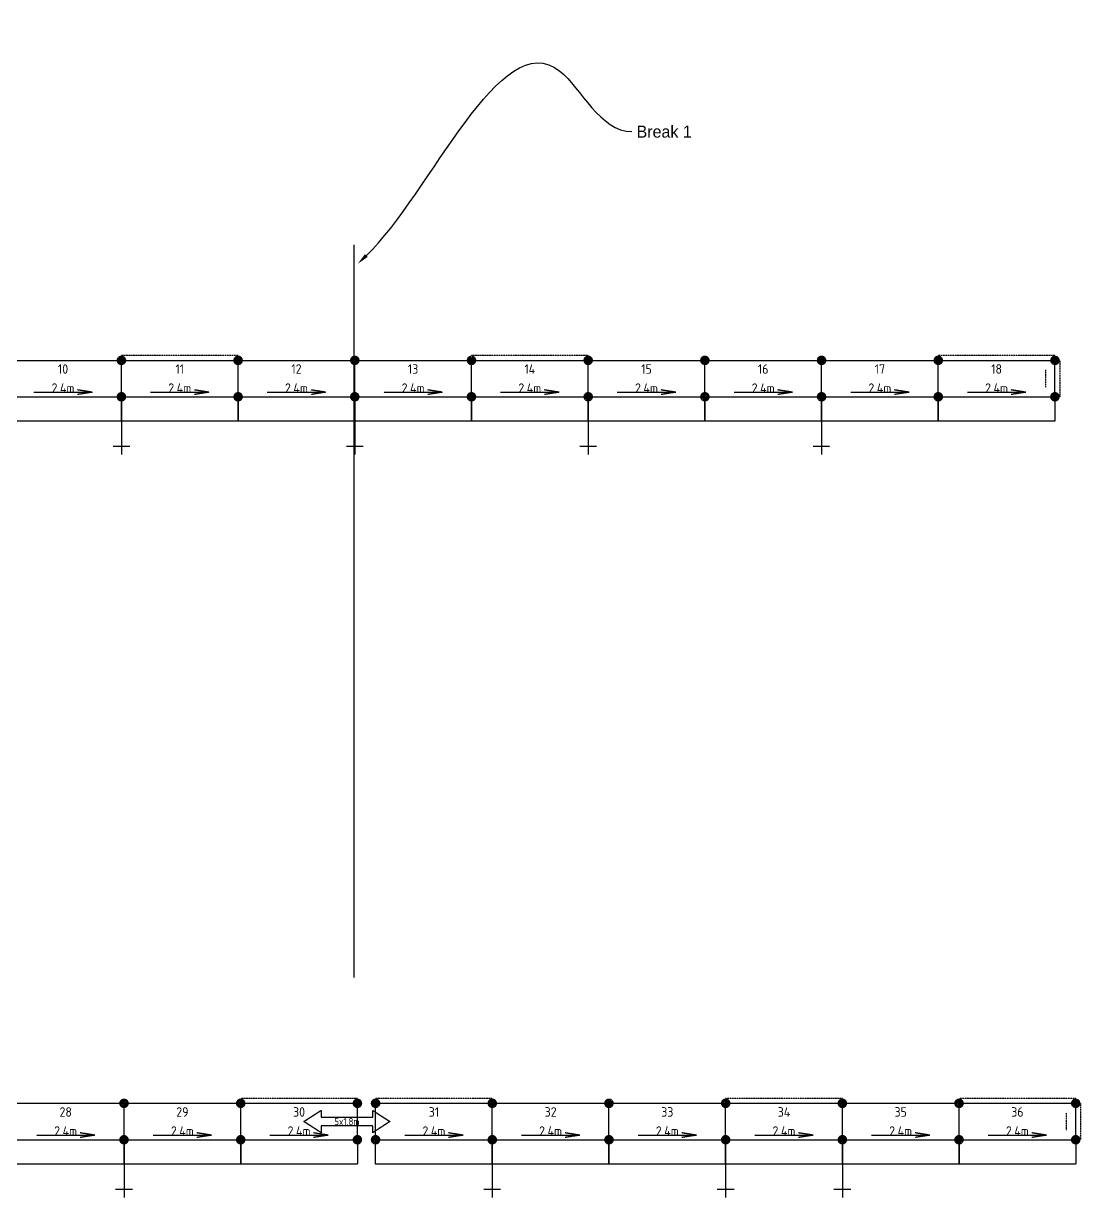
# Model space of a CAD drawing. Header units: millimetres. Extents: x 44328 to 88292, y -8691 to 17143.
# Drawn here: x 66199 to 88292, y -7409 to 17143 of the extents above; entities that cross this region are included whole.
import ezdxf
from ezdxf import colors
from ezdxf.entities.mleader import LeaderData, LeaderLine
from ezdxf.enums import TextEntityAlignment as Align
from ezdxf.math import Vec2, Vec3

# ---------------------------------------------------------------- set-up
doc = ezdxf.new("R2010")
doc.units = ezdxf.units.MM
doc.linetypes.add('KwikScaf_DASHED', pattern=[3.75, 2.5, -1.25])
doc.linetypes.add('KwikScaf_Line', pattern=[1, 1, 0])
doc.layers.get('0').update_dxf_attribs({"linetype": 'CONTINUOUS'})
doc.layers.add('KwikScaf Schematic', color=7, linetype='CONTINUOUS')
doc.styles.add('KwikScaf ISO', font='isocp.shx')

msp = doc.modelspace()

# ---------------------------------------------------------------- linework, layer by layer
msp.add_line((73105, 12512), (73105, -2809))
at = {"layer": 'KwikScaf Schematic', "color": 3, "linetype": 'KwikScaf_Line'}
for p, q in [((65807, 10098), (68246, 10098)), ((68246, 9336), (68246, 10098)), ((68246, 10098), (70685, 10098)), ((70685, 9336), (70685, 10098)), ((70685, 10098), (73124, 10098)), ((73124, 9336), (73124, 10098)), ((73124, 10098), (75563, 10098)), ((75563, 9336), (75563, 10098)), ((75563, 10098), (78002, 10098)), ((78002, 9336), (78002, 10098)), ((78002, 10098), (80441, 10098)), ((80441, 9336), (80441, 10098)), ((80441, 10098), (82880, 10098)), ((82880, 9336), (82880, 10098)), ((82880, 10098), (85319, 10098)), ((85319, 9336), (85319, 10098)), ((85319, 10098), (87758, 10098)), ((87758, 9336), (87758, 10098)), ((65807, 9336), (68246, 9336)), ((66416, 9431), (67636, 9431)), ((67636, 9431), (67331, 9479)), ((67636, 9431), (67331, 9383)), ((68246, 9336), (68246, 8828)), ((68246, 9336), (70685, 9336)), ((68246, 8828), (68246, 9336)), ((68855, 9431), (70075, 9431)), ((70075, 9431), (69770, 9479)), ((70075, 9431), (69770, 9383)), ((70685, 9336), (70685, 8828)), ((70685, 9336), (73124, 9336)), ((70685, 8828), (70685, 9336)), ((71294, 9431), (72514, 9431)), ((72514, 9431), (72209, 9479)), ((72514, 9431), (72209, 9383)), ((73124, 9336), (73124, 8828)), ((73124, 9336), (75563, 9336)), ((73124, 8828), (73124, 9336)), ((73733, 9431), (74953, 9431)), ((74953, 9431), (74648, 9479)), ((74953, 9431), (74648, 9383)), ((75563, 9336), (75563, 8828)), ((75563, 9336), (78002, 9336)), ((75563, 8828), (75563, 9336)), ((76172, 9431), (77392, 9431)), ((77392, 9431), (77087, 9479)), ((77392, 9431), (77087, 9383)), ((78002, 9336), (78002, 8828)), ((78002, 9336), (80441, 9336)), ((78002, 8828), (78002, 9336)), ((78611, 9431), (79831, 9431)), ((79831, 9431), (79526, 9479)), ((79831, 9431), (79526, 9383)), ((80441, 9336), (80441, 8828)), ((80441, 9336), (82880, 9336)), ((80441, 8828), (80441, 9336)), ((81050, 9431), (82270, 9431)), ((82270, 9431), (81965, 9479)), ((82270, 9431), (81965, 9383)), ((82880, 9336), (82880, 8828)), ((82880, 9336), (85319, 9336)), ((82880, 8828), (82880, 9336)), ((83489, 9431), (84709, 9431)), ((84709, 9431), (84404, 9479)), ((84709, 9431), (84404, 9383)), ((85319, 9336), (85319, 8828)), ((85319, 9336), (87758, 9336)), ((85319, 8828), (85319, 9336)), ((85928, 9431), (87148, 9431)), ((87148, 9431), (86843, 9479)), ((87148, 9431), (86843, 9383)), ((87758, 9336), (87758, 8828)), ((68246, 8828), (65807, 8828)), ((68246, 8828), (68246, 8128)), ((70685, 8828), (68246, 8828)), ((73124, 8828), (70685, 8828)), ((73124, 8828), (73124, 8128)), ((75563, 8828), (73124, 8828)), ((78002, 8828), (75563, 8828)), ((78002, 8828), (78002, 8128)), ((80441, 8828), (78002, 8828)), ((82880, 8828), (80441, 8828)), ((82880, 8828), (82880, 8128)), ((85319, 8828), (82880, 8828)), ((87758, 8828), (85319, 8828)), ((68071, 8303), (68421, 8303)), ((72949, 8303), (73299, 8303)), ((77827, 8303), (78177, 8303)), ((82705, 8303), (83055, 8303)), ((65861, -5439), (68300, -5439)), ((68300, -6201), (68300, -5439)), ((68300, -5439), (70739, -5439)), ((70739, -6201), (70739, -5439)), ((70739, -5439), (73178, -5439)), ((73178, -6201), (73178, -5439)), ((73558, -5439), (75997, -5439)), ((73558, -6201), (73558, -5439)), ((75997, -6201), (75997, -5439)), ((75997, -5439), (78436, -5439)), ((78436, -6201), (78436, -5439)), ((78436, -5439), (80875, -5439)), ((80875, -6201), (80875, -5439)), ((80875, -5439), (83314, -5439)), ((83314, -6201), (83314, -5439)), ((83314, -5439), (85753, -5439)), ((85753, -6201), (85753, -5439)), ((85753, -5439), (88192, -5439)), ((88192, -6201), (88192, -5439)), ((66471, -6106), (67690, -6106)), ((67690, -6106), (67385, -6058)), ((67690, -6106), (67385, -6153)), ((68910, -6106), (70129, -6106)), ((70129, -6106), (69824, -6058)), ((70129, -6106), (69824, -6153)), ((71349, -6106), (72568, -6106)), ((72568, -6106), (72263, -6058)), ((72568, -6106), (72263, -6153)), ((74168, -6106), (75387, -6106)), ((75387, -6106), (75083, -6058)), ((75387, -6106), (75083, -6153)), ((76607, -6106), (77826, -6106)), ((77826, -6106), (77522, -6058)), ((77826, -6106), (77522, -6153)), ((79046, -6106), (80265, -6106)), ((80265, -6106), (79961, -6058)), ((80265, -6106), (79961, -6153)), ((81485, -6106), (82704, -6106)), ((82704, -6106), (82400, -6058)), ((82704, -6106), (82400, -6153)), ((83924, -6106), (85143, -6106)), ((85143, -6106), (84839, -6058)), ((85143, -6106), (84839, -6153)), ((86363, -6106), (87582, -6106)), ((87582, -6106), (87278, -6058)), ((87582, -6106), (87278, -6153)), ((65861, -6201), (68300, -6201)), ((68300, -6201), (68300, -6709)), ((68300, -6201), (70739, -6201)), ((68300, -6709), (68300, -6201)), ((70739, -6201), (70739, -6709)), ((70739, -6201), (73178, -6201)), ((70739, -6709), (70739, -6201)), ((73178, -6201), (73178, -6709)), ((73558, -6201), (75997, -6201)), ((73558, -6709), (73558, -6201)), ((75997, -6201), (75997, -6709)), ((75997, -6201), (78436, -6201)), ((75997, -6709), (75997, -6201)), ((78436, -6201), (78436, -6709)), ((78436, -6201), (80875, -6201)), ((78436, -6709), (78436, -6201)), ((80875, -6201), (80875, -6709)), ((80875, -6201), (83314, -6201)), ((80875, -6709), (80875, -6201)), ((83314, -6201), (83314, -6709)), ((83314, -6201), (85753, -6201)), ((83314, -6709), (83314, -6201)), ((85753, -6201), (85753, -6709)), ((85753, -6201), (88192, -6201)), ((85753, -6709), (85753, -6201)), ((88192, -6201), (88192, -6709)), ((68300, -6709), (65861, -6709)), ((68300, -6709), (68300, -7409)), ((70739, -6709), (68300, -6709)), ((73178, -6709), (70739, -6709)), ((75997, -6709), (73558, -6709)), ((75997, -6709), (75997, -7409)), ((78436, -6709), (75997, -6709)), ((80875, -6709), (78436, -6709)), ((80875, -6709), (80875, -7409)), ((83314, -6709), (80875, -6709)), ((83314, -6709), (83314, -7409)), ((85753, -6709), (83314, -6709)), ((88192, -6709), (85753, -6709)), ((68125, -7234), (68475, -7234)), ((75822, -7234), (76172, -7234)), ((80700, -7234), (81050, -7234)), ((83139, -7234), (83489, -7234))]:
    msp.add_line(p, q, dxfattribs=at)
at = {"layer": 'KwikScaf Schematic', "color": 3, "linetype": 'KwikScaf_DASHED'}
for p, q in [((70685, 10198), (68246, 10198)), ((78002, 10198), (75563, 10198)), ((87758, 10198), (85319, 10198)), ((87858, 10098), (87858, 9336)), ((87558, 9898), (87558, 9536)), ((73178, -5339), (70739, -5339)), ((75997, -5339), (73558, -5339)), ((83314, -5339), (80875, -5339)), ((88192, -5339), (85753, -5339)), ((87992, -5639), (87992, -6001)), ((88292, -5439), (88292, -6201))]:
    msp.add_line(p, q, dxfattribs=at)
at = {"layer": 'KwikScaf Schematic', "color": 5, "linetype": 'KwikScaf_Line'}
for p, q in [((72058, -5820), (72418, -5587)), ((72418, -5587), (72418, -5727)), ((73498, -5727), (73498, -5587)), ((73498, -5587), (73858, -5820)), ((72418, -6053), (72058, -5820)), ((72418, -5727), (73498, -5727)), ((73858, -5820), (73498, -6053)), ((73498, -5913), (72418, -5913)), ((72418, -5913), (72418, -6053)), ((73498, -6053), (73498, -5913))]:
    msp.add_line(p, q, dxfattribs=at)
at = {"layer": 'KwikScaf Schematic', "color": 3, "linetype": 'KwikScaf_Line'}
for points in [[(68246, 10148, 100, 100, -0.198912), (68281, 10133, 100, 100, -0.198912), (68296, 10098, 100, 100, -0.198912), (68281, 10062, 100, 100, -0.198912), (68246, 10048, 100, 100, -0.198912), (68210, 10062, 100, 100, -0.198912), (68196, 10098, 100, 100, -0.198912), (68210, 10133, 100, 100, -0.198912)], [(68246, 10148, 100, 100, -0.198912), (68281, 10133, 100, 100, -0.198912), (68296, 10098, 100, 100, -0.198912), (68281, 10062, 100, 100, -0.198912), (68246, 10048, 100, 100, -0.198912), (68210, 10062, 100, 100, -0.198912), (68196, 10098, 100, 100, -0.198912), (68210, 10133, 100, 100, -0.198912)], [(70685, 10148, 100, 100, -0.198912), (70720, 10133, 100, 100, -0.198912), (70735, 10098, 100, 100, -0.198912), (70720, 10062, 100, 100, -0.198912), (70685, 10048, 100, 100, -0.198912), (70649, 10062, 100, 100, -0.198912), (70635, 10098, 100, 100, -0.198912), (70649, 10133, 100, 100, -0.198912)], [(70685, 10148, 100, 100, -0.198912), (70720, 10133, 100, 100, -0.198912), (70735, 10098, 100, 100, -0.198912), (70720, 10062, 100, 100, -0.198912), (70685, 10048, 100, 100, -0.198912), (70649, 10062, 100, 100, -0.198912), (70635, 10098, 100, 100, -0.198912), (70649, 10133, 100, 100, -0.198912)], [(73124, 10148, 100, 100, -0.198912), (73159, 10133, 100, 100, -0.198912), (73174, 10098, 100, 100, -0.198912), (73159, 10062, 100, 100, -0.198912), (73124, 10048, 100, 100, -0.198912), (73088, 10062, 100, 100, -0.198912), (73074, 10098, 100, 100, -0.198912), (73088, 10133, 100, 100, -0.198912)], [(73124, 10148, 100, 100, -0.198912), (73159, 10133, 100, 100, -0.198912), (73174, 10098, 100, 100, -0.198912), (73159, 10062, 100, 100, -0.198912), (73124, 10048, 100, 100, -0.198912), (73088, 10062, 100, 100, -0.198912), (73074, 10098, 100, 100, -0.198912), (73088, 10133, 100, 100, -0.198912)], [(75563, 10148, 100, 100, -0.198912), (75598, 10133, 100, 100, -0.198912), (75613, 10098, 100, 100, -0.198912), (75598, 10062, 100, 100, -0.198912), (75563, 10048, 100, 100, -0.198912), (75527, 10062, 100, 100, -0.198912), (75513, 10098, 100, 100, -0.198912), (75527, 10133, 100, 100, -0.198912)], [(75563, 10148, 100, 100, -0.198912), (75598, 10133, 100, 100, -0.198912), (75613, 10098, 100, 100, -0.198912), (75598, 10062, 100, 100, -0.198912), (75563, 10048, 100, 100, -0.198912), (75527, 10062, 100, 100, -0.198912), (75513, 10098, 100, 100, -0.198912), (75527, 10133, 100, 100, -0.198912)], [(78002, 10148, 100, 100, -0.198912), (78037, 10133, 100, 100, -0.198912), (78052, 10098, 100, 100, -0.198912), (78037, 10062, 100, 100, -0.198912), (78002, 10048, 100, 100, -0.198912), (77966, 10062, 100, 100, -0.198912), (77952, 10098, 100, 100, -0.198912), (77966, 10133, 100, 100, -0.198912)], [(78002, 10148, 100, 100, -0.198912), (78037, 10133, 100, 100, -0.198912), (78052, 10098, 100, 100, -0.198912), (78037, 10062, 100, 100, -0.198912), (78002, 10048, 100, 100, -0.198912), (77966, 10062, 100, 100, -0.198912), (77952, 10098, 100, 100, -0.198912), (77966, 10133, 100, 100, -0.198912)], [(80441, 10148, 100, 100, -0.198912), (80476, 10133, 100, 100, -0.198912), (80491, 10098, 100, 100, -0.198912), (80476, 10062, 100, 100, -0.198912), (80441, 10048, 100, 100, -0.198912), (80405, 10062, 100, 100, -0.198912), (80391, 10098, 100, 100, -0.198912), (80405, 10133, 100, 100, -0.198912)], [(80441, 10148, 100, 100, -0.198912), (80476, 10133, 100, 100, -0.198912), (80491, 10098, 100, 100, -0.198912), (80476, 10062, 100, 100, -0.198912), (80441, 10048, 100, 100, -0.198912), (80405, 10062, 100, 100, -0.198912), (80391, 10098, 100, 100, -0.198912), (80405, 10133, 100, 100, -0.198912)], [(82880, 10148, 100, 100, -0.198912), (82915, 10133, 100, 100, -0.198912), (82930, 10098, 100, 100, -0.198912), (82915, 10062, 100, 100, -0.198912), (82880, 10048, 100, 100, -0.198912), (82844, 10062, 100, 100, -0.198912), (82830, 10098, 100, 100, -0.198912), (82844, 10133, 100, 100, -0.198912)], [(82880, 10148, 100, 100, -0.198912), (82915, 10133, 100, 100, -0.198912), (82930, 10098, 100, 100, -0.198912), (82915, 10062, 100, 100, -0.198912), (82880, 10048, 100, 100, -0.198912), (82844, 10062, 100, 100, -0.198912), (82830, 10098, 100, 100, -0.198912), (82844, 10133, 100, 100, -0.198912)], [(85319, 10148, 100, 100, -0.198912), (85354, 10133, 100, 100, -0.198912), (85369, 10098, 100, 100, -0.198912), (85354, 10062, 100, 100, -0.198912), (85319, 10048, 100, 100, -0.198912), (85283, 10062, 100, 100, -0.198912), (85269, 10098, 100, 100, -0.198912), (85283, 10133, 100, 100, -0.198912)], [(85319, 10148, 100, 100, -0.198912), (85354, 10133, 100, 100, -0.198912), (85369, 10098, 100, 100, -0.198912), (85354, 10062, 100, 100, -0.198912), (85319, 10048, 100, 100, -0.198912), (85283, 10062, 100, 100, -0.198912), (85269, 10098, 100, 100, -0.198912), (85283, 10133, 100, 100, -0.198912)], [(87758, 10148, 100, 100, -0.198912), (87793, 10133, 100, 100, -0.198912), (87808, 10098, 100, 100, -0.198912), (87793, 10062, 100, 100, -0.198912), (87758, 10048, 100, 100, -0.198912), (87722, 10062, 100, 100, -0.198912), (87708, 10098, 100, 100, -0.198912), (87722, 10133, 100, 100, -0.198912)], [(68246, 9386, 100, 100, -0.198912), (68281, 9371, 100, 100, -0.198912), (68296, 9336, 100, 100, -0.198912), (68281, 9300, 100, 100, -0.198912), (68246, 9286, 100, 100, -0.198912), (68210, 9300, 100, 100, -0.198912), (68196, 9336, 100, 100, -0.198912), (68210, 9371, 100, 100, -0.198912)], [(70685, 9386, 100, 100, -0.198912), (70720, 9371, 100, 100, -0.198912), (70735, 9336, 100, 100, -0.198912), (70720, 9300, 100, 100, -0.198912), (70685, 9286, 100, 100, -0.198912), (70649, 9300, 100, 100, -0.198912), (70635, 9336, 100, 100, -0.198912), (70649, 9371, 100, 100, -0.198912)], [(73124, 9386, 100, 100, -0.198912), (73159, 9371, 100, 100, -0.198912), (73174, 9336, 100, 100, -0.198912), (73159, 9300, 100, 100, -0.198912), (73124, 9286, 100, 100, -0.198912), (73088, 9300, 100, 100, -0.198912), (73074, 9336, 100, 100, -0.198912), (73088, 9371, 100, 100, -0.198912)], [(75563, 9386, 100, 100, -0.198912), (75598, 9371, 100, 100, -0.198912), (75613, 9336, 100, 100, -0.198912), (75598, 9300, 100, 100, -0.198912), (75563, 9286, 100, 100, -0.198912), (75527, 9300, 100, 100, -0.198912), (75513, 9336, 100, 100, -0.198912), (75527, 9371, 100, 100, -0.198912)], [(78002, 9386, 100, 100, -0.198912), (78037, 9371, 100, 100, -0.198912), (78052, 9336, 100, 100, -0.198912), (78037, 9300, 100, 100, -0.198912), (78002, 9286, 100, 100, -0.198912), (77966, 9300, 100, 100, -0.198912), (77952, 9336, 100, 100, -0.198912), (77966, 9371, 100, 100, -0.198912)], [(80441, 9386, 100, 100, -0.198912), (80476, 9371, 100, 100, -0.198912), (80491, 9336, 100, 100, -0.198912), (80476, 9300, 100, 100, -0.198912), (80441, 9286, 100, 100, -0.198912), (80405, 9300, 100, 100, -0.198912), (80391, 9336, 100, 100, -0.198912), (80405, 9371, 100, 100, -0.198912)], [(82880, 9386, 100, 100, -0.198912), (82915, 9371, 100, 100, -0.198912), (82930, 9336, 100, 100, -0.198912), (82915, 9300, 100, 100, -0.198912), (82880, 9286, 100, 100, -0.198912), (82844, 9300, 100, 100, -0.198912), (82830, 9336, 100, 100, -0.198912), (82844, 9371, 100, 100, -0.198912)], [(85319, 9386, 100, 100, -0.198912), (85354, 9371, 100, 100, -0.198912), (85369, 9336, 100, 100, -0.198912), (85354, 9300, 100, 100, -0.198912), (85319, 9286, 100, 100, -0.198912), (85283, 9300, 100, 100, -0.198912), (85269, 9336, 100, 100, -0.198912), (85283, 9371, 100, 100, -0.198912)], [(87758, 9386, 100, 100, -0.198912), (87793, 9371, 100, 100, -0.198912), (87808, 9336, 100, 100, -0.198912), (87793, 9300, 100, 100, -0.198912), (87758, 9286, 100, 100, -0.198912), (87722, 9300, 100, 100, -0.198912), (87708, 9336, 100, 100, -0.198912), (87722, 9371, 100, 100, -0.198912)], [(68300, -5389, 100, 100, -0.198912), (68335, -5404, 100, 100, -0.198912), (68350, -5439, 100, 100, -0.198912), (68335, -5474, 100, 100, -0.198912), (68300, -5489, 100, 100, -0.198912), (68265, -5474, 100, 100, -0.198912), (68250, -5439, 100, 100, -0.198912), (68265, -5404, 100, 100, -0.198912)], [(68300, -5389, 100, 100, -0.198912), (68335, -5404, 100, 100, -0.198912), (68350, -5439, 100, 100, -0.198912), (68335, -5474, 100, 100, -0.198912), (68300, -5489, 100, 100, -0.198912), (68265, -5474, 100, 100, -0.198912), (68250, -5439, 100, 100, -0.198912), (68265, -5404, 100, 100, -0.198912)], [(70739, -5389, 100, 100, -0.198912), (70774, -5404, 100, 100, -0.198912), (70789, -5439, 100, 100, -0.198912), (70774, -5474, 100, 100, -0.198912), (70739, -5489, 100, 100, -0.198912), (70704, -5474, 100, 100, -0.198912), (70689, -5439, 100, 100, -0.198912), (70704, -5404, 100, 100, -0.198912)], [(70739, -5389, 100, 100, -0.198912), (70774, -5404, 100, 100, -0.198912), (70789, -5439, 100, 100, -0.198912), (70774, -5474, 100, 100, -0.198912), (70739, -5489, 100, 100, -0.198912), (70704, -5474, 100, 100, -0.198912), (70689, -5439, 100, 100, -0.198912), (70704, -5404, 100, 100, -0.198912)], [(73178, -5389, 100, 100, -0.198912), (73213, -5404, 100, 100, -0.198912), (73228, -5439, 100, 100, -0.198912), (73213, -5474, 100, 100, -0.198912), (73178, -5489, 100, 100, -0.198912), (73143, -5474, 100, 100, -0.198912), (73128, -5439, 100, 100, -0.198912), (73143, -5404, 100, 100, -0.198912)], [(73558, -5389, 100, 100, -0.198912), (73594, -5404, 100, 100, -0.198912), (73608, -5439, 100, 100, -0.198912), (73594, -5474, 100, 100, -0.198912), (73558, -5489, 100, 100, -0.198912), (73523, -5474, 100, 100, -0.198912), (73508, -5439, 100, 100, -0.198912), (73523, -5404, 100, 100, -0.198912)], [(75997, -5389, 100, 100, -0.198912), (76033, -5404, 100, 100, -0.198912), (76047, -5439, 100, 100, -0.198912), (76033, -5474, 100, 100, -0.198912), (75997, -5489, 100, 100, -0.198912), (75962, -5474, 100, 100, -0.198912), (75947, -5439, 100, 100, -0.198912), (75962, -5404, 100, 100, -0.198912)], [(75997, -5389, 100, 100, -0.198912), (76033, -5404, 100, 100, -0.198912), (76047, -5439, 100, 100, -0.198912), (76033, -5474, 100, 100, -0.198912), (75997, -5489, 100, 100, -0.198912), (75962, -5474, 100, 100, -0.198912), (75947, -5439, 100, 100, -0.198912), (75962, -5404, 100, 100, -0.198912)], [(78436, -5389, 100, 100, -0.198912), (78472, -5404, 100, 100, -0.198912), (78486, -5439, 100, 100, -0.198912), (78472, -5474, 100, 100, -0.198912), (78436, -5489, 100, 100, -0.198912), (78401, -5474, 100, 100, -0.198912), (78386, -5439, 100, 100, -0.198912), (78401, -5404, 100, 100, -0.198912)], [(78436, -5389, 100, 100, -0.198912), (78472, -5404, 100, 100, -0.198912), (78486, -5439, 100, 100, -0.198912), (78472, -5474, 100, 100, -0.198912), (78436, -5489, 100, 100, -0.198912), (78401, -5474, 100, 100, -0.198912), (78386, -5439, 100, 100, -0.198912), (78401, -5404, 100, 100, -0.198912)], [(80875, -5389, 100, 100, -0.198912), (80911, -5404, 100, 100, -0.198912), (80925, -5439, 100, 100, -0.198912), (80911, -5474, 100, 100, -0.198912), (80875, -5489, 100, 100, -0.198912), (80840, -5474, 100, 100, -0.198912), (80825, -5439, 100, 100, -0.198912), (80840, -5404, 100, 100, -0.198912)], [(80875, -5389, 100, 100, -0.198912), (80911, -5404, 100, 100, -0.198912), (80925, -5439, 100, 100, -0.198912), (80911, -5474, 100, 100, -0.198912), (80875, -5489, 100, 100, -0.198912), (80840, -5474, 100, 100, -0.198912), (80825, -5439, 100, 100, -0.198912), (80840, -5404, 100, 100, -0.198912)], [(83314, -5389, 100, 100, -0.198912), (83350, -5404, 100, 100, -0.198912), (83364, -5439, 100, 100, -0.198912), (83350, -5474, 100, 100, -0.198912), (83314, -5489, 100, 100, -0.198912), (83279, -5474, 100, 100, -0.198912), (83264, -5439, 100, 100, -0.198912), (83279, -5404, 100, 100, -0.198912)], [(83314, -5389, 100, 100, -0.198912), (83350, -5404, 100, 100, -0.198912), (83364, -5439, 100, 100, -0.198912), (83350, -5474, 100, 100, -0.198912), (83314, -5489, 100, 100, -0.198912), (83279, -5474, 100, 100, -0.198912), (83264, -5439, 100, 100, -0.198912), (83279, -5404, 100, 100, -0.198912)], [(85753, -5389, 100, 100, -0.198912), (85789, -5404, 100, 100, -0.198912), (85803, -5439, 100, 100, -0.198912), (85789, -5474, 100, 100, -0.198912), (85753, -5489, 100, 100, -0.198912), (85718, -5474, 100, 100, -0.198912), (85703, -5439, 100, 100, -0.198912), (85718, -5404, 100, 100, -0.198912)], [(85753, -5389, 100, 100, -0.198912), (85789, -5404, 100, 100, -0.198912), (85803, -5439, 100, 100, -0.198912), (85789, -5474, 100, 100, -0.198912), (85753, -5489, 100, 100, -0.198912), (85718, -5474, 100, 100, -0.198912), (85703, -5439, 100, 100, -0.198912), (85718, -5404, 100, 100, -0.198912)], [(88192, -5389, 100, 100, -0.198912), (88228, -5404, 100, 100, -0.198912), (88242, -5439, 100, 100, -0.198912), (88228, -5474, 100, 100, -0.198912), (88192, -5489, 100, 100, -0.198912), (88157, -5474, 100, 100, -0.198912), (88142, -5439, 100, 100, -0.198912), (88157, -5404, 100, 100, -0.198912)], [(68300, -6151, 100, 100, -0.198912), (68335, -6166, 100, 100, -0.198912), (68350, -6201, 100, 100, -0.198912), (68335, -6236, 100, 100, -0.198912), (68300, -6251, 100, 100, -0.198912), (68265, -6236, 100, 100, -0.198912), (68250, -6201, 100, 100, -0.198912), (68265, -6166, 100, 100, -0.198912)], [(70739, -6151, 100, 100, -0.198912), (70774, -6166, 100, 100, -0.198912), (70789, -6201, 100, 100, -0.198912), (70774, -6236, 100, 100, -0.198912), (70739, -6251, 100, 100, -0.198912), (70704, -6236, 100, 100, -0.198912), (70689, -6201, 100, 100, -0.198912), (70704, -6166, 100, 100, -0.198912)], [(73178, -6151, 100, 100, -0.198912), (73213, -6166, 100, 100, -0.198912), (73228, -6201, 100, 100, -0.198912), (73213, -6236, 100, 100, -0.198912), (73178, -6251, 100, 100, -0.198912), (73143, -6236, 100, 100, -0.198912), (73128, -6201, 100, 100, -0.198912), (73143, -6166, 100, 100, -0.198912)], [(75997, -6151, 100, 100, -0.198912), (76033, -6166, 100, 100, -0.198912), (76047, -6201, 100, 100, -0.198912), (76033, -6236, 100, 100, -0.198912), (75997, -6251, 100, 100, -0.198912), (75962, -6236, 100, 100, -0.198912), (75947, -6201, 100, 100, -0.198912), (75962, -6166, 100, 100, -0.198912)], [(78436, -6151, 100, 100, -0.198912), (78472, -6166, 100, 100, -0.198912), (78486, -6201, 100, 100, -0.198912), (78472, -6236, 100, 100, -0.198912), (78436, -6251, 100, 100, -0.198912), (78401, -6236, 100, 100, -0.198912), (78386, -6201, 100, 100, -0.198912), (78401, -6166, 100, 100, -0.198912)], [(80875, -6151, 100, 100, -0.198912), (80911, -6166, 100, 100, -0.198912), (80925, -6201, 100, 100, -0.198912), (80911, -6236, 100, 100, -0.198912), (80875, -6251, 100, 100, -0.198912), (80840, -6236, 100, 100, -0.198912), (80825, -6201, 100, 100, -0.198912), (80840, -6166, 100, 100, -0.198912)], [(83314, -6151, 100, 100, -0.198912), (83350, -6166, 100, 100, -0.198912), (83364, -6201, 100, 100, -0.198912), (83350, -6236, 100, 100, -0.198912), (83314, -6251, 100, 100, -0.198912), (83279, -6236, 100, 100, -0.198912), (83264, -6201, 100, 100, -0.198912), (83279, -6166, 100, 100, -0.198912)], [(85753, -6151, 100, 100, -0.198912), (85789, -6166, 100, 100, -0.198912), (85803, -6201, 100, 100, -0.198912), (85789, -6236, 100, 100, -0.198912), (85753, -6251, 100, 100, -0.198912), (85718, -6236, 100, 100, -0.198912), (85703, -6201, 100, 100, -0.198912), (85718, -6166, 100, 100, -0.198912)], [(88192, -6151, 100, 100, -0.198912), (88228, -6166, 100, 100, -0.198912), (88242, -6201, 100, 100, -0.198912), (88228, -6236, 100, 100, -0.198912), (88192, -6251, 100, 100, -0.198912), (88157, -6236, 100, 100, -0.198912), (88142, -6201, 100, 100, -0.198912), (88157, -6166, 100, 100, -0.198912)]]:
    msp.add_lwpolyline(points, format="xyseb", close=True, dxfattribs=at)
at = {"layer": 'KwikScaf Schematic', "color": 3, "linetype": 'KwikScaf_Line', "const_width": 100}
for points in [[(68246, 9386, -0.198912), (68281, 9371, -0.198912), (68296, 9336, -0.198912), (68281, 9300, -0.198912), (68246, 9286, -0.198912), (68210, 9300, -0.198912), (68196, 9336, -0.198912), (68210, 9371, -0.198912)], [(70685, 9386, -0.198912), (70720, 9371, -0.198912), (70735, 9336, -0.198912), (70720, 9300, -0.198912), (70685, 9286, -0.198912), (70649, 9300, -0.198912), (70635, 9336, -0.198912), (70649, 9371, -0.198912)], [(73124, 9386, -0.198912), (73159, 9371, -0.198912), (73174, 9336, -0.198912), (73159, 9300, -0.198912), (73124, 9286, -0.198912), (73088, 9300, -0.198912), (73074, 9336, -0.198912), (73088, 9371, -0.198912)], [(75563, 9386, -0.198912), (75598, 9371, -0.198912), (75613, 9336, -0.198912), (75598, 9300, -0.198912), (75563, 9286, -0.198912), (75527, 9300, -0.198912), (75513, 9336, -0.198912), (75527, 9371, -0.198912)], [(78002, 9386, -0.198912), (78037, 9371, -0.198912), (78052, 9336, -0.198912), (78037, 9300, -0.198912), (78002, 9286, -0.198912), (77966, 9300, -0.198912), (77952, 9336, -0.198912), (77966, 9371, -0.198912)], [(80441, 9386, -0.198912), (80476, 9371, -0.198912), (80491, 9336, -0.198912), (80476, 9300, -0.198912), (80441, 9286, -0.198912), (80405, 9300, -0.198912), (80391, 9336, -0.198912), (80405, 9371, -0.198912)], [(82880, 9386, -0.198912), (82915, 9371, -0.198912), (82930, 9336, -0.198912), (82915, 9300, -0.198912), (82880, 9286, -0.198912), (82844, 9300, -0.198912), (82830, 9336, -0.198912), (82844, 9371, -0.198912)], [(85319, 9386, -0.198912), (85354, 9371, -0.198912), (85369, 9336, -0.198912), (85354, 9300, -0.198912), (85319, 9286, -0.198912), (85283, 9300, -0.198912), (85269, 9336, -0.198912), (85283, 9371, -0.198912)], [(68300, -6151, -0.198912), (68335, -6166, -0.198912), (68350, -6201, -0.198912), (68335, -6236, -0.198912), (68300, -6251, -0.198912), (68265, -6236, -0.198912), (68250, -6201, -0.198912), (68265, -6166, -0.198912)], [(70739, -6151, -0.198912), (70774, -6166, -0.198912), (70789, -6201, -0.198912), (70774, -6236, -0.198912), (70739, -6251, -0.198912), (70704, -6236, -0.198912), (70689, -6201, -0.198912), (70704, -6166, -0.198912)], [(73558, -6151, -0.198912), (73594, -6166, -0.198912), (73608, -6201, -0.198912), (73594, -6236, -0.198912), (73558, -6251, -0.198912), (73523, -6236, -0.198912), (73508, -6201, -0.198912), (73523, -6166, -0.198912)], [(75997, -6151, -0.198912), (76033, -6166, -0.198912), (76047, -6201, -0.198912), (76033, -6236, -0.198912), (75997, -6251, -0.198912), (75962, -6236, -0.198912), (75947, -6201, -0.198912), (75962, -6166, -0.198912)], [(78436, -6151, -0.198912), (78472, -6166, -0.198912), (78486, -6201, -0.198912), (78472, -6236, -0.198912), (78436, -6251, -0.198912), (78401, -6236, -0.198912), (78386, -6201, -0.198912), (78401, -6166, -0.198912)], [(80875, -6151, -0.198912), (80911, -6166, -0.198912), (80925, -6201, -0.198912), (80911, -6236, -0.198912), (80875, -6251, -0.198912), (80840, -6236, -0.198912), (80825, -6201, -0.198912), (80840, -6166, -0.198912)], [(83314, -6151, -0.198912), (83350, -6166, -0.198912), (83364, -6201, -0.198912), (83350, -6236, -0.198912), (83314, -6251, -0.198912), (83279, -6236, -0.198912), (83264, -6201, -0.198912), (83279, -6166, -0.198912)], [(85753, -6151, -0.198912), (85789, -6166, -0.198912), (85803, -6201, -0.198912), (85789, -6236, -0.198912), (85753, -6251, -0.198912), (85718, -6236, -0.198912), (85703, -6201, -0.198912), (85718, -6166, -0.198912)]]:
    msp.add_lwpolyline(points, format="xyb", close=True, dxfattribs=at)

# ---------------------------------------------------------------- texts
at = {"layer": 'KwikScaf Schematic', "style": 'KwikScaf ISO'}
for s, height, p in [('10', 200, (67026, 9917)), ('11', 200, (69465, 9917)), ('12', 200, (71904, 9917)), ('13', 200, (74343, 9917)), ('14', 200, (76782, 9917)), ('15', 200, (79221, 9917)), ('16', 200, (81660, 9917)), ('17', 200, (84099, 9917)), ('18', 200, (86538, 9917)), ('2.4m', 200, (67026, 9517)), ('2.4m', 200, (69465, 9517)), ('2.4m', 200, (71904, 9517)), ('2.4m', 200, (74343, 9517)), ('2.4m', 200, (76782, 9517)), ('2.4m', 200, (79221, 9517)), ('2.4m', 200, (81660, 9517)), ('2.4m', 200, (84099, 9517)), ('2.4m', 200, (86538, 9517)), ('28', 200, (67081, -5620)), ('29', 200, (69520, -5620)), ('30', 200, (71959, -5620)), ('31', 200, (74778, -5620)), ('32', 200, (77217, -5620)), ('33', 200, (79656, -5620)), ('34', 200, (82095, -5620)), ('35', 200, (84534, -5620)), ('36', 200, (86973, -5620)), ('5x1.8m', 150, (72958, -5820)), ('2.4m', 200, (67081, -6020)), ('2.4m', 200, (69520, -6020)), ('2.4m', 200, (71959, -6020)), ('2.4m', 200, (74778, -6020)), ('2.4m', 200, (77217, -6020)), ('2.4m', 200, (79656, -6020)), ('2.4m', 200, (82095, -6020)), ('2.4m', 200, (84534, -6020)), ('2.4m', 200, (86973, -6020))]:
    msp.add_text(s, height=height, dxfattribs=at).set_placement(p, align=Align.MIDDLE_CENTER)

# ---------------------------------------------------------------- leaders
ml = msp.add_multileader_mtext('Standard')
ml.set_content('Break 1', color=256)
ml.set_leader_properties(color=256, linetype='ByLayer', lineweight=-1)
ml.build(insert=Vec2(0, 0))
ml.multileader.update_dxf_attribs({"leader_type": 2, "text_left_attachment_type": 2, "text_right_attachment_type": 2, "dogleg_length": 0.36, "arrow_head_size": 250})
ctx = ml.context
ctx.base_point, ctx.char_height, ctx.arrow_head_size, ctx.landing_gap_size, ctx.plane_origin = Vec3(78914, 14881), 250, 250, 100, Vec3(73184, 12117)
ctx.left_attachment, ctx.right_attachment = 2, 2
notes = []
notes.append((ctx, [(0, (1, 1, 0), (78913, 14881), (1, 0), 0.36, [(0, [(73184, 12117), (77412, 16145)], 0, [])])]))
ctx.mtext.insert, ctx.mtext.flow_direction = Vec3(79014, 15006), 5
for ctx, leaders in notes:
    for number, flags, end, landing, length, lines in leaders:
        leader = LeaderData()
        leader.index, (leader.has_last_leader_line, leader.has_dogleg_vector, leader.attachment_direction) = number, flags
        leader.last_leader_point, leader.dogleg_vector, leader.dogleg_length = Vec3(end), Vec3(landing), length
        for number, points, colour, breaks in lines:
            line = LeaderLine()
            line.index, line.vertices, line.color, line.breaks = number, Vec3.list(points), colors.encode_raw_color(colour), breaks
            leader.lines.append(line)
        ctx.leaders.append(leader)

doc.saveas('drawing.dxf')
